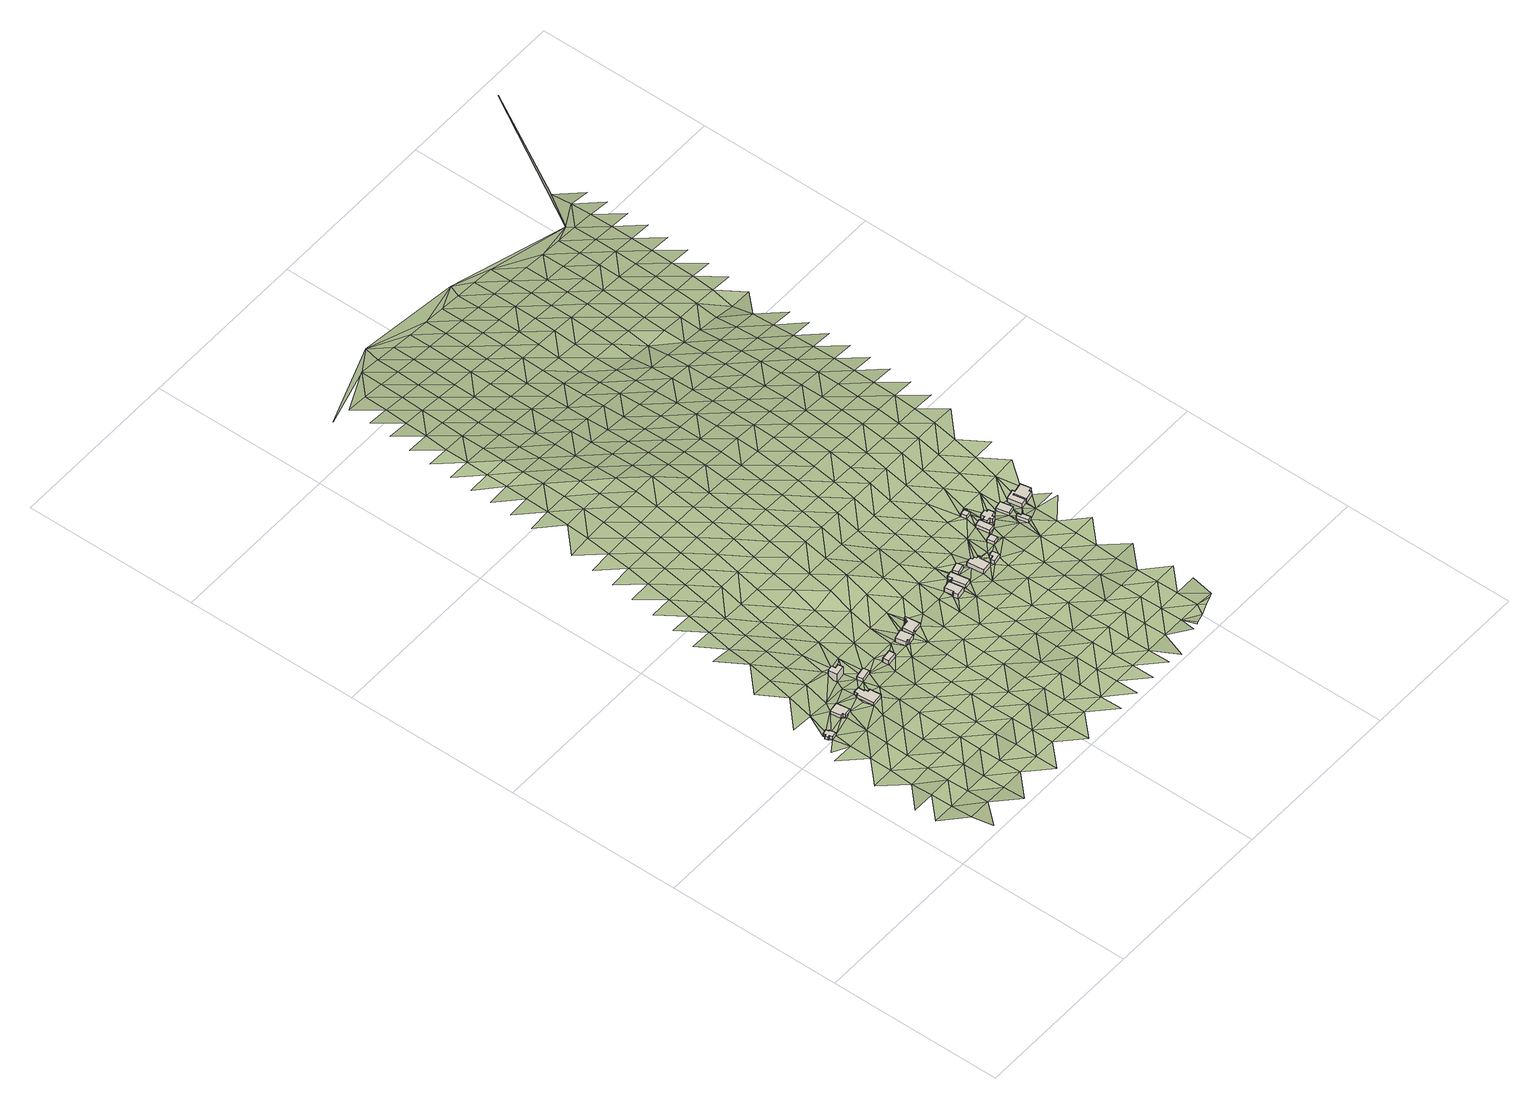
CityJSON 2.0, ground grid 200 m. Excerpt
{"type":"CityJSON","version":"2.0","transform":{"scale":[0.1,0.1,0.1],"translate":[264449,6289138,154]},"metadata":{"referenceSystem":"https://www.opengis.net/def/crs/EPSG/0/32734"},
"CityObjects":{
"building1":{"type":"Building","attributes":{"address":"30 Klinker Street Mamre 7347 Cape Town","building":"house","building:levels":"1","building_height":4.1,"roof_height":164.24,"ground_height":160.14,"plus_code":"4FRWFFR7+5R9"},"geometry":[{"type":"Solid","lod":"1","boundaries":[[[[0,1,2,3]],[[1,4,5,2]],[[4,6,7,5]],[[6,8,9,7]],[[8,10,11,9]],[[10,12,13,11]],[[12,14,15,13]],[[14,16,17,15]],[[16,18,19,17]],[[18,0,3,19]],[[3,2,5,7,9,11,13,15,17,19]],[[18,16,14,12,10,8,6,4,1,0]]]]}]},
"building2":{"type":"Building","attributes":{"address":"28 Klinker Street MamreMamre 7347 Cape Town","building":"house","building:levels":"1","building_height":4.1,"roof_height":164.22,"ground_height":160.12,"plus_code":"4FRWFFR7+6X4"},"geometry":[{"type":"Solid","lod":"1","boundaries":[[[[20,21,22,23]],[[21,24,25,22]],[[24,26,27,25]],[[26,28,29,27]],[[28,30,31,29]],[[30,20,23,31]],[[23,22,25,27,29,31]],[[30,28,26,24,21,20]]]]}]},
"building3":{"type":"Building","attributes":{"address":"26 Klinker Street Mamre 7347 Cape Town","building":"house","building:levels":"1","building_height":4.1,"roof_height":164.91,"ground_height":160.81,"plus_code":"4FRWFFR8+543"},"geometry":[{"type":"Solid","lod":"1","boundaries":[[[[32,33,34,35]],[[33,36,37,34]],[[36,38,39,37]],[[38,40,41,39]],[[40,42,43,41]],[[42,44,45,43]],[[44,46,47,45]],[[46,48,49,47]],[[48,50,51,49]],[[50,32,35,51]],[[35,34,37,39,41,43,45,47,49,51]],[[50,48,46,44,42,40,38,36,33,32]]]]}]},
"building4":{"type":"Building","attributes":{"address":"Berg Street Mamre 7347 Cape Town","building":"house","building:levels":"1","building_height":4.1,"roof_height":173.36,"ground_height":169.26,"plus_code":"4FRWFFR8+847"},"geometry":[{"type":"Solid","lod":"1","boundaries":[[[[52,53,54,55]],[[53,56,57,54]],[[56,58,59,57]],[[58,60,61,59]],[[60,62,63,61]],[[62,52,55,63]],[[55,54,57,59,61,63]],[[62,60,58,56,53,52]]]]}]},
"building5":{"type":"Building","attributes":{"address":"25 Klinker Street Mamre 7347 Cape Town","building":"house","building:levels":"1","building_height":4.1,"roof_height":167.19,"ground_height":163.09,"plus_code":"4FRWFFR8+65Q"},"geometry":[{"type":"Solid","lod":"1","boundaries":[[[[64,65,66,67]],[[65,68,69,66]],[[68,70,71,69]],[[70,64,67,71]],[[67,66,69,71]],[[70,68,65,64]]]]}]},
"building6":{"type":"Building","attributes":{"address":"24 Klinker Street Mamre 7347 Cape Town","building":"house","building:levels":"1","building_height":4.1,"roof_height":167.17,"ground_height":163.07,"plus_code":"4FRWFFR8+688"},"geometry":[{"type":"Solid","lod":"1","boundaries":[[[[72,73,74,75]],[[73,76,77,74]],[[76,78,79,77]],[[78,72,75,79]],[[75,74,77,79]],[[78,76,73,72]]]]}]},
"building7":{"type":"Building","attributes":{"address":"23 Klinker Street Mamre 7347 Cape Town","building":"house","building:levels":"1","building_height":4.1,"roof_height":167.3,"ground_height":163.2,"plus_code":"4FRWFFR8+6FJ"},"geometry":[{"type":"Solid","lod":"1","boundaries":[[[[80,81,82,83]],[[81,84,85,82]],[[84,86,87,85]],[[86,88,89,87]],[[88,90,91,89]],[[90,80,83,91]],[[83,82,85,87,89,91]],[[90,88,86,84,81,80]]]]}]},
"building8":{"type":"Building","attributes":{"address":"22 Klinker Street Mamre 7347 Cape Town","building":"house","building:levels":"1","building_height":4.1,"roof_height":165.6,"ground_height":161.5,"plus_code":"4FRWFFR8+6GW"},"geometry":[{"type":"Solid","lod":"1","boundaries":[[[[92,93,94,95]],[[93,96,97,94]],[[96,98,99,97]],[[98,100,101,99]],[[100,102,103,101]],[[102,104,105,103]],[[104,106,107,105]],[[106,108,109,107]],[[108,110,111,109]],[[110,92,95,111]],[[95,94,97,99,101,103,105,107,109,111]],[[110,108,106,104,102,100,98,96,93,92]]]]}]},
"building9":{"type":"Building","attributes":{"address":"20 Klinker Street Mamre 7347 Cape Town","building":"house","building:levels":"1","building_height":4.1,"roof_height":167.73,"ground_height":163.63,"plus_code":"4FRWFFR8+6RJ"},"geometry":[{"type":"Solid","lod":"1","boundaries":[[[[112,113,114,115]],[[113,116,117,114]],[[116,118,119,117]],[[118,120,121,119]],[[120,122,123,121]],[[122,112,115,123]],[[115,114,117,119,121,123]],[[122,120,118,116,113,112]]]]}]},
"building10":{"type":"Building","attributes":{"address":"19 Klinker Street Mamre 7347 Cape Town","building":"house","building:levels":"1","building_height":4.1,"roof_height":167.73,"ground_height":163.63,"plus_code":"4FRWFFR8+6VJ"},"geometry":[{"type":"Solid","lod":"1","boundaries":[[[[124,125,126,127]],[[125,128,129,126]],[[128,130,131,129]],[[130,132,133,131]],[[132,134,135,133]],[[134,124,127,135]],[[127,126,129,131,133,135]],[[134,132,130,128,125,124]]]]}]},
"building11":{"type":"Building","attributes":{"address":"18 Klinker Street Mamre 7347 Cape Town","building":"house","building:levels":"1","building_height":4.1,"roof_height":168.58,"ground_height":164.48,"plus_code":"4FRWFFR8+7WC"},"geometry":[{"type":"Solid","lod":"1","boundaries":[[[[136,137,138,139]],[[137,140,141,138]],[[140,142,143,141]],[[142,136,139,143]],[[139,138,141,143]],[[142,140,137,136]]]]}]},
"building12":{"type":"Building","attributes":{"address":"17 Klinker Street Mamre 7347 Cape Town","building":"house","building:levels":"1","building_height":4.1,"roof_height":168.58,"ground_height":164.48,"plus_code":"4FRWFFR8+6X8"},"geometry":[{"type":"Solid","lod":"1","boundaries":[[[[144,145,146,147]],[[145,148,149,146]],[[148,150,151,149]],[[150,152,153,151]],[[152,154,155,153]],[[154,156,157,155]],[[156,158,159,157]],[[158,160,161,159]],[[160,162,163,161]],[[162,164,165,163]],[[164,166,167,165]],[[166,144,147,167]],[[147,146,149,151,153,155,157,159,161,163,165,167]],[[166,164,162,160,158,156,154,152,150,148,145,144]]]]}]},
"building13":{"type":"Building","attributes":{"address":"Klinker Street Mamre 7347 Cape Town","building":"house","building:levels":"1","building_height":4.1,"roof_height":168.78,"ground_height":164.68,"plus_code":"4FRWFFR9+625"},"geometry":[{"type":"Solid","lod":"1","boundaries":[[[[168,169,170,171]],[[169,172,173,170]],[[172,174,175,173]],[[174,176,177,175]],[[176,178,179,177]],[[178,168,171,179]],[[171,170,173,175,177,179]],[[178,176,174,172,169,168]]]]}]},
"building14":{"type":"Building","attributes":{"address":"15 Klinker Street Mamre 7347 Cape Town","building":"house","building:levels":"1","building_height":4.1,"roof_height":169.15,"ground_height":165.05,"plus_code":"4FRWFFR9+747"},"geometry":[{"type":"Solid","lod":"1","boundaries":[[[[180,181,182,183]],[[181,184,185,182]],[[184,186,187,185]],[[186,180,183,187]],[[183,182,185,187]],[[186,184,181,180]]]]}]},
"building15":{"type":"Building","attributes":{"address":"14 Klinker Street Mamre 7347 Cape Town","building":"house","building:levels":"1","building_height":4.1,"roof_height":170.74,"ground_height":166.64,"plus_code":"4FRWFFR9+856"},"geometry":[{"type":"Solid","lod":"1","boundaries":[[[[188,189,190,191]],[[189,192,193,190]],[[192,194,195,193]],[[194,188,191,195]],[[191,190,193,195]],[[194,192,189,188]]]]}]},
"building16":{"type":"Building","attributes":{"building":"shed","building:levels":"1","building_height":4.1,"roof_height":177.28,"ground_height":173.18,"plus_code":"4FRWFFR9+94X"},"geometry":[{"type":"Solid","lod":"1","boundaries":[[[[196,197,198,199]],[[197,200,201,198]],[[200,202,203,201]],[[202,196,199,203]],[[199,198,201,203]],[[202,200,197,196]]]]}]},
"building17":{"type":"Building","attributes":{"address":"13 Klinker Street Mamre 7347 Cape Town","building":"house","building:levels":"1","building_height":4.1,"roof_height":170.74,"ground_height":166.64,"plus_code":"4FRWFFR9+86J"},"geometry":[{"type":"Solid","lod":"1","boundaries":[[[[204,205,206,207]],[[205,208,209,206]],[[208,210,211,209]],[[210,212,213,211]],[[212,214,215,213]],[[214,216,217,215]],[[216,218,219,217]],[[218,220,221,219]],[[220,222,223,221]],[[222,224,225,223]],[[224,226,227,225]],[[226,204,207,227]],[[207,206,209,211,213,215,217,219,221,223,225,227]],[[226,224,222,220,218,216,214,212,210,208,205,204]]]]}]},
"building18":{"type":"Building","attributes":{"address":"12 Klinker Street Mamre 7347 Cape Town","building":"house","building:levels":"1","building_height":4.1,"roof_height":168.28,"ground_height":164.18,"plus_code":"4FRWFFR9+68J"},"geometry":[{"type":"Solid","lod":"1","boundaries":[[[[228,229,230,231]],[[229,232,233,230]],[[232,234,235,233]],[[234,236,237,235]],[[236,238,239,237]],[[238,240,241,239]],[[240,242,243,241]],[[242,228,231,243]],[[231,230,233,235,237,239,241,243]],[[242,240,238,236,234,232,229,228]]]]}]},
"building19":{"type":"Building","attributes":{"address":"12 Klinker Street Mamre 7347 Cape Town","building":"house","building:levels":"1","building_height":4.1,"roof_height":169.31,"ground_height":165.21,"plus_code":"4FRWFFR9+879"},"geometry":[{"type":"Solid","lod":"1","boundaries":[[[[244,245,246,247]],[[245,248,249,246]],[[248,250,251,249]],[[250,244,247,251]],[[247,246,249,251]],[[250,248,245,244]]]]}]},
"building20":{"type":"Building","attributes":{"address":"11 Klinker Street Mamre 7347 Cape Town","building":"house","building:levels":"1","building_height":4.1,"roof_height":169.22,"ground_height":165.12,"plus_code":"4FRWFFR9+8C6"},"geometry":[{"type":"Solid","lod":"1","boundaries":[[[[252,253,254,255]],[[253,256,257,254]],[[256,258,259,257]],[[258,260,261,259]],[[260,262,263,261]],[[262,264,265,263]],[[264,266,267,265]],[[266,268,269,267]],[[268,270,271,269]],[[270,272,273,271]],[[272,274,275,273]],[[274,252,255,275]],[[255,254,257,259,261,263,265,267,269,271,273,275]],[[274,272,270,268,266,264,262,260,258,256,253,252]]]]}]},
"terrain1":{"type":"TINRelief","geometry":[{"type":"CompositeSurface","lod":"1","boundaries":[[[276,277,278]],[[279,277,276]],[[278,280,281]],[[282,283,279]],[[276,278,281]],[[284,282,285]],[[276,286,279]],[[281,287,276]],[[284,285,288]],[[279,286,282]],[[286,276,287]],[[285,282,289]],[[290,291,288]],[[292,287,281]],[[286,289,282]],[[281,293,292]],[[12,294,290]],[[295,288,285]],[[8,12,10]],[[289,296,285]],[[286,287,297]],[[287,292,298]],[[290,14,12]],[[285,296,295]],[[289,286,297]],[[290,288,299]],[[16,0,18]],[[16,300,0]],[[300,16,14]],[[297,287,298]],[[0,301,1]],[[302,301,303]],[[14,290,299]],[[292,293,304]],[[288,295,299]],[[305,296,289]],[[300,14,24]],[[306,0,300]],[[304,298,292]],[[289,297,305]],[[306,301,0]],[[303,307,308]],[[14,299,309]],[[24,14,309]],[[306,300,24]],[[295,296,310]],[[308,307,311]],[[296,305,312]],[[313,297,298]],[[298,304,314]],[[303,301,315]],[[301,306,316]],[[296,312,310]],[[317,299,295]],[[24,309,28]],[[24,28,26]],[[313,298,314]],[[30,309,299]],[[305,297,318]],[[307,303,315]],[[319,311,320]],[[315,301,316]],[[309,30,28]],[[295,310,317]],[[306,321,316]],[[318,312,305]],[[318,297,313]],[[307,322,311]],[[314,304,323]],[[299,50,30]],[[320,324,325]],[[50,299,317]],[[322,307,315]],[[326,323,304]],[[327,320,311]],[[328,310,312]],[[321,30,48]],[[324,329,330]],[[312,318,331]],[[332,316,321]],[[314,333,313]],[[327,311,322]],[[334,314,323]],[[30,50,335]],[[48,30,335]],[[336,315,316]],[[312,331,328]],[[313,333,318]],[[337,317,310]],[[324,320,338]],[[321,48,44]],[[329,339,340]],[[333,314,334]],[[332,321,44]],[[322,315,341]],[[335,50,48]],[[332,60,316]],[[342,50,317]],[[320,327,338]],[[323,326,343]],[[310,328,337]],[[316,60,336]],[[46,44,48]],[[331,318,344]],[[324,345,329]],[[339,346,347]],[[315,336,341]],[[342,317,337]],[[322,348,327]],[[349,332,44]],[[318,333,344]],[[345,324,338]],[[334,323,350]],[[341,348,322]],[[38,349,40]],[[339,329,351]],[[331,352,328]],[[38,36,353]],[[346,354,355]],[[65,332,349]],[[65,60,332]],[[338,327,356]],[[349,38,68]],[[351,329,345]],[[352,331,344]],[[323,343,350]],[[38,353,68]],[[357,353,342]],[[341,336,358]],[[334,359,333]],[[342,337,357]],[[348,356,327]],[[341,358,348]],[[68,65,349]],[[346,339,360]],[[328,361,337]],[[68,353,357]],[[354,362,363]],[[60,65,364]],[[344,333,359]],[[365,345,338]],[[351,360,339]],[[359,334,350]],[[361,328,352]],[[366,367,358]],[[356,365,338]],[[65,368,364]],[[337,369,357]],[[354,346,370]],[[68,357,70]],[[362,371,372]],[[358,367,373]],[[374,348,358]],[[373,367,364]],[[64,368,65]],[[369,337,361]],[[346,360,370]],[[364,368,373]],[[356,348,374]],[[351,345,375]],[[352,344,376]],[[343,377,350]],[[359,378,344]],[[365,379,345]],[[372,371,380]],[[362,354,381]],[[343,382,377]],[[368,64,373]],[[373,374,358]],[[70,357,383]],[[360,351,375]],[[361,352,376]],[[383,357,369]],[[344,378,376]],[[381,354,370]],[[375,345,379]],[[365,356,384]],[[350,385,359]],[[371,362,386]],[[356,374,384]],[[64,70,387]],[[380,388,389]],[[377,390,350]],[[360,391,370]],[[361,392,369]],[[386,362,381]],[[393,373,64]],[[383,394,70]],[[378,359,385]],[[379,365,395]],[[391,360,375]],[[385,350,390]],[[392,361,376]],[[70,394,396]],[[387,70,396]],[[374,373,393]],[[384,395,365]],[[388,397,398]],[[399,377,382]],[[381,370,400]],[[64,387,393]],[[371,401,380]],[[386,402,371]],[[369,403,383]],[[378,404,376]],[[369,392,405]],[[400,370,391]],[[78,394,383]],[[374,406,384]],[[375,379,407]],[[377,399,390]],[[388,380,401]],[[404,378,385]],[[395,408,379]],[[371,402,401]],[[397,409,410]],[[381,411,386]],[[396,412,387]],[[393,406,374]],[[369,405,403]],[[391,375,407]],[[392,376,413]],[[411,381,400]],[[407,379,408]],[[78,383,403]],[[395,384,414]],[[413,376,404]],[[409,415,416]],[[402,386,417]],[[390,418,385]],[[419,393,387]],[[397,388,420]],[[414,384,406]],[[401,421,388]],[[390,399,422]],[[387,412,419]],[[391,423,400]],[[392,424,405]],[[411,417,386]],[[404,385,418]],[[408,395,425]],[[412,78,419]],[[409,397,420]],[[423,391,407]],[[415,426,427]],[[418,390,422]],[[388,421,420]],[[392,413,424]],[[402,428,401]],[[429,78,403]],[[425,395,414]],[[393,430,406]],[[405,431,403]],[[432,411,400]],[[419,78,429]],[[393,419,433]],[[402,417,428]],[[408,434,407]],[[409,435,415]],[[405,424,431]],[[400,423,432]],[[426,436,437]],[[414,406,430]],[[413,404,438]],[[439,422,399]],[[421,401,440]],[[429,403,441]],[[418,442,404]],[[393,433,430]],[[434,408,425]],[[420,435,409]],[[429,443,419]],[[417,411,444]],[[439,399,445]],[[433,419,443]],[[440,401,428]],[[423,407,446]],[[426,415,447]],[[438,424,413]],[[441,403,448]],[[448,403,431]],[[404,442,438]],[[444,411,432]],[[449,429,441]],[[436,450,451]],[[425,414,452]],[[421,453,420]],[[434,446,407]],[[435,447,415]],[[443,81,433]],[[422,454,418]],[[428,417,455]],[[414,430,452]],[[422,439,456]],[[453,421,440]],[[423,457,432]],[[448,80,441]],[[444,455,417]],[[450,458,459]],[[442,418,454]],[[431,424,460]],[[434,425,461]],[[426,462,436]],[[463,435,420]],[[423,446,457]],[[447,464,426]],[[454,422,456]],[[424,438,465]],[[81,80,106]],[[440,428,466]],[[108,80,448]],[[467,433,81]],[[452,461,425]],[[463,420,453]],[[106,80,108]],[[81,106,104]],[[430,433,468]],[[448,431,460]],[[432,469,444]],[[450,436,462]],[[458,470,471]],[[460,424,465]],[[426,464,462]],[[455,466,428]],[[442,472,438]],[[446,434,473]],[[447,435,474]],[[467,81,104]],[[469,432,457]],[[448,92,108]],[[440,475,453]],[[454,472,442]],[[433,467,468]],[[473,434,461]],[[435,463,474]],[[110,108,92]],[[476,452,430]],[[455,444,477]],[[478,456,439]],[[479,480,439]],[[100,104,102]],[[466,475,440]],[[470,481,482]],[[104,96,467]],[[104,100,96]],[[457,446,483]],[[447,484,464]],[[465,438,485]],[[458,450,486]],[[448,487,92]],[[460,487,448]],[[469,477,444]],[[462,488,450]],[[452,476,461]],[[463,453,489]],[[476,430,468]],[[473,483,446]],[[472,485,438]],[[439,480,478]],[[484,447,474]],[[98,96,100]],[[96,93,467]],[[456,490,454]],[[470,458,486]],[[475,489,453]],[[450,488,486]],[[469,457,491]],[[465,492,460]],[[464,493,462]],[[494,466,455]],[[477,495,455]],[[472,454,490]],[[496,93,92]],[[463,497,474]],[[483,491,457]],[[464,484,493]],[[490,456,478]],[[485,492,465]],[[92,487,496]],[[498,467,93]],[[481,499,482]],[[498,468,467]],[[473,461,500]],[[470,501,481]],[[475,466,494]],[[455,495,494]],[[461,476,502]],[[489,497,463]],[[487,460,503]],[[504,477,469]],[[488,462,505]],[[501,470,486]],[[483,473,500]],[[93,496,498]],[[484,474,506]],[[492,503,460]],[[491,504,469]],[[500,461,502]],[[505,462,493]],[[468,507,476]],[[485,472,508]],[[509,478,480]],[[489,475,510]],[[490,511,472]],[[497,506,474]],[[512,495,477]],[[488,513,486]],[[507,468,498]],[[480,514,509]],[[475,494,510]],[[481,501,515]],[[483,516,491]],[[517,496,487]],[[493,484,518]],[[492,485,508]],[[499,519,520]],[[503,521,487]],[[472,511,508]],[[504,512,477]],[[513,488,505]],[[502,476,522]],[[497,489,523]],[[516,483,500]],[[506,518,484]],[[515,499,481]],[[478,524,490]],[[495,525,494]],[[501,486,526]],[[522,476,507]],[[487,521,517]],[[478,509,527]],[[510,523,489]],[[504,491,528]],[[492,529,503]],[[498,496,530]],[[505,493,531]],[[495,512,525]],[[526,486,513]],[[511,490,524]],[[491,516,528]],[[518,531,493]],[[524,478,527]],[[529,492,508]],[[507,498,530]],[[532,515,501]],[[500,502,533]],[[510,494,534]],[[497,535,506]],[[502,522,536]],[[530,496,517]],[[523,537,497]],[[512,504,538]],[[505,539,513]],[[532,501,526]],[[525,534,494]],[[540,521,503]],[[511,541,508]],[[533,516,500]],[[518,506,535]],[[503,529,542]],[[528,538,504]],[[533,502,536]],[[531,539,505]],[[497,537,535]],[[120,517,521]],[[543,527,509]],[[544,523,510]],[[499,515,545]],[[541,511,524]],[[522,507,546]],[[521,547,120]],[[513,548,526]],[[530,549,507]],[[503,542,540]],[[550,543,509]],[[534,544,510]],[[515,532,545]],[[551,528,516]],[[525,512,552]],[[529,508,553]],[[547,521,540]],[[517,116,530]],[[538,554,512]],[[539,548,513]],[[517,120,116]],[[546,536,522]],[[531,518,555]],[[556,537,523]],[[507,549,546]],[[551,516,533]],[[553,508,541]],[[535,557,518]],[[116,120,558]],[[527,559,524]],[[534,525,552]],[[560,532,526]],[[552,512,554]],[[543,561,527]],[[544,556,523]],[[545,562,499]],[[563,538,528]],[[529,564,542]],[[539,531,555]],[[518,557,555]],[[548,560,526]],[[547,540,565]],[[541,524,559]],[[116,128,530]],[[551,563,528]],[[559,527,561]],[[529,553,564]],[[562,519,499]],[[566,549,530]],[[533,536,567]],[[568,545,532]],[[544,534,569]],[[537,570,535]],[[536,546,571]],[[556,572,537]],[[134,565,540]],[[128,116,573]],[[542,574,540]],[[575,554,538]],[[539,576,548]],[[560,568,532]],[[552,569,534]],[[565,132,573]],[[132,565,134]],[[566,530,128]],[[551,533,567]],[[557,535,570]],[[124,134,540]],[[542,564,574]],[[563,575,538]],[[571,567,536]],[[576,539,555]],[[537,572,570]],[[132,128,573]],[[543,577,578]],[[546,549,579]],[[553,541,580]],[[556,544,581]],[[545,582,562]],[[559,583,541]],[[130,128,132]],[[554,584,552]],[[561,543,585]],[[549,566,579]],[[544,569,581]],[[568,582,545]],[[124,540,586]],[[563,551,587]],[[557,588,555]],[[580,564,553]],[[589,560,548]],[[540,574,586]],[[541,583,580]],[[128,125,566]],[[575,584,554]],[[548,576,590]],[[591,571,546]],[[572,556,592]],[[562,593,519]],[[567,587,551]],[[142,125,124]],[[543,578,585]],[[588,557,570]],[[125,140,566]],[[125,142,140]],[[561,594,559]],[[595,569,552]],[[568,560,589]],[[546,579,591]],[[581,592,556]],[[582,593,562]],[[548,590,589]],[[575,563,596]],[[576,555,597]],[[566,140,598]],[[584,595,552]],[[599,142,124]],[[586,166,124]],[[583,559,594]],[[574,564,600]],[[563,587,596]],[[597,555,588]],[[594,561,585]],[[564,580,601]],[[124,166,599]],[[602,579,566]],[[567,571,603]],[[582,568,604]],[[581,569,605]],[[572,606,570]],[[571,591,607]],[[592,608,572]],[[609,142,599]],[[602,566,598]],[[586,574,600]],[[584,575,610]],[[576,611,590]],[[600,564,601]],[[568,589,604]],[[595,605,569]],[[612,580,583]],[[587,567,603]],[[588,570,606]],[[609,613,598]],[[596,610,575]],[[603,571,607]],[[576,597,611]],[[572,608,606]],[[599,613,609]],[[166,586,614]],[[599,166,613]],[[519,593,615]],[[579,616,591]],[[617,592,581]],[[593,582,618]],[[583,594,612]],[[613,619,598]],[[620,585,578]],[[590,621,589]],[[622,578,623]],[[602,616,579]],[[605,617,581]],[[604,618,582]],[[602,598,619]],[[586,176,614]],[[587,624,596]],[[584,625,595]],[[580,626,601]],[[600,627,586]],[[610,628,584]],[[590,611,621]],[[176,586,627]],[[607,591,629]],[[597,588,630]],[[631,608,592]],[[603,624,587]],[[612,626,580]],[[578,622,620]],[[606,632,588]],[[633,619,634]],[[585,635,594]],[[605,595,625]],[[636,604,589]],[[616,629,591]],[[584,628,625]],[[617,631,592]],[[618,615,593]],[[637,638,614]],[[639,640,633]],[[637,614,176]],[[638,637,641]],[[610,596,642]],[[643,600,601]],[[630,611,597]],[[644,645,641]],[[588,632,630]],[[621,636,589]],[[637,646,641]],[[641,646,644]],[[612,594,635]],[[647,622,648]],[[619,649,602]],[[624,642,596]],[[635,585,620]],[[626,643,601]],[[650,519,615]],[[633,649,619]],[[651,646,637]],[[652,640,644]],[[616,602,649]],[[603,607,653]],[[654,618,604]],[[176,627,178]],[[606,608,655]],[[629,656,607]],[[631,657,608]],[[640,649,633]],[[646,652,644]],[[658,622,647]],[[600,659,627]],[[628,610,660]],[[617,605,661]],[[636,654,604]],[[625,662,605]],[[624,603,653]],[[652,646,663]],[[632,606,655]],[[621,611,664]],[[640,652,649]],[[659,600,643]],[[642,660,610]],[[653,607,656]],[[611,630,665]],[[608,657,655]],[[629,616,666]],[[626,612,667]],[[668,620,622]],[[631,617,661]],[[669,615,618]],[[635,670,612]],[[605,662,661]],[[627,671,178]],[[622,658,668]],[[636,621,664]],[[663,178,184]],[[616,649,666]],[[184,652,663]],[[654,669,618]],[[664,611,665]],[[625,628,672]],[[632,673,630]],[[643,626,667]],[[671,627,659]],[[612,670,667]],[[660,674,628]],[[649,652,181]],[[642,624,675]],[[656,629,676]],[[184,181,652]],[[631,677,657]],[[653,678,624]],[[655,673,632]],[[662,625,672]],[[620,679,635]],[[654,636,680]],[[666,676,629]],[[628,674,672]],[[677,631,661]],[[620,668,681]],[[669,650,615]],[[184,178,682]],[[658,683,668]],[[660,642,675]],[[643,684,659]],[[665,630,685]],[[178,671,682]],[[624,678,675]],[[664,680,636]],[[649,181,192]],[[670,635,679]],[[657,686,655]],[[673,685,630]],[[681,679,620]],[[666,649,197]],[[684,643,667]],[[653,656,687]],[[669,654,688]],[[662,689,661]],[[682,690,184]],[[676,691,656]],[[686,657,677]],[[692,194,181]],[[650,693,519]],[[649,192,197]],[[668,683,694]],[[181,194,192]],[[660,695,674]],[[665,696,664]],[[654,680,688]],[[672,689,662]],[[196,676,666]],[[690,682,692]],[[659,697,671]],[[670,698,667]],[[678,653,687]],[[673,655,699]],[[197,196,666]],[[681,668,700]],[[659,684,701]],[[695,660,675]],[[691,687,656]],[[685,696,665]],[[694,700,668]],[[194,692,188]],[[677,661,702]],[[682,188,692]],[[650,669,703]],[[698,670,679]],[[686,699,655]],[[682,671,697]],[[704,672,674]],[[680,664,705]],[[659,701,697]],[[197,192,200]],[[689,702,661]],[[688,703,669]],[[678,706,675]],[[685,673,707]],[[684,667,708]],[[189,200,192]],[[674,695,704]],[[696,705,664]],[[709,676,196]],[[709,691,676]],[[188,710,189]],[[706,678,687]],[[708,667,698]],[[673,699,707]],[[196,202,711]],[[700,712,681]],[[189,710,713]],[[710,188,714]],[[715,188,682]],[[681,716,679]],[[689,672,717]],[[680,718,688]],[[200,189,719]],[[686,677,720]],[[202,200,711]],[[719,189,713]],[[702,721,677]],[[703,722,650]],[[723,710,714]],[[714,188,724]],[[711,200,719]],[[725,719,713]],[[695,675,726]],[[684,727,701]],[[696,685,728]],[[711,709,196]],[[704,717,672]],[[682,697,715]],[[705,718,680]],[[698,679,716]],[[699,686,720]],[[726,675,706]],[[715,724,188]],[[707,728,685]],[[684,708,727]],[[720,677,721]],[[719,226,711]],[[687,691,729]],[[703,688,730]],[[702,689,731]],[[732,691,709]],[[733,724,220]],[[701,734,697]],[[695,735,704]],[[718,730,688]],[[689,717,731]],[[224,222,226]],[[706,687,729]],[[699,736,707]],[[696,737,705]],[[715,697,232]],[[248,220,724]],[[701,727,734]],[[735,695,726]],[[248,724,715]],[[729,691,732]],[[728,738,696]],[[650,722,693]],[[709,711,739]],[[708,698,740]],[[226,739,711]],[[721,702,741]],[[722,703,742]],[[222,220,245]],[[232,697,234]],[[720,736,699]],[[229,715,232]],[[220,248,245]],[[229,248,715]],[[717,704,743]],[[718,705,737]],[[226,222,739]],[[731,741,702]],[[730,742,703]],[[696,738,737]],[[248,229,228]],[[728,707,744]],[[740,727,708]],[[697,745,234]],[[745,697,734]],[[743,704,735]],[[245,739,222]],[[726,706,746]],[[732,709,747]],[[228,242,240]],[[248,228,250]],[[729,748,706]],[[736,744,707]],[[238,236,234]],[[717,749,731]],[[240,250,228]],[[720,721,750]],[[747,709,739]],[[741,751,721]],[[742,752,722]],[[244,739,245]],[[735,726,746]],[[730,718,753]],[[738,728,754]],[[706,748,746]],[[238,262,240]],[[749,717,743]],[[737,755,718]],[[234,756,238]],[[250,240,262]],[[734,727,757]],[[736,720,750]],[[744,754,728]],[[750,721,751]],[[234,745,756]],[[752,693,722]],[[244,250,758]],[[729,732,759]],[[742,730,753]],[[741,731,760]],[[262,238,756]],[[718,755,753]],[[761,732,747]],[[262,758,250]],[[757,745,734]],[[735,762,743]],[[760,731,749]],[[748,729,759]],[[763,739,244]],[[737,738,764]],[[762,735,746]],[[759,732,761]],[[754,765,738]],[[262,756,264]],[[747,739,763]],[[744,736,766]],[[751,741,767]],[[763,244,758]],[[742,768,752]],[[750,769,736]],[[264,756,270]],[[755,737,764]],[[770,264,270]],[[770,771,264]],[[767,741,760]],[[753,768,742]],[[738,765,764]],[[745,772,756]],[[748,773,746]],[[749,743,774]],[[754,744,766]],[[270,756,775]],[[743,762,776]],[[736,769,766]],[[763,758,777]],[[747,778,761]],[[751,779,750]],[[693,752,780]],[[773,748,759]],[[760,749,774]],[[755,781,753]],[[763,778,747]],[[743,776,774]],[[779,751,767]],[[768,780,752]],[[777,782,783]],[[762,746,784]],[[756,785,775]],[[754,786,765]],[[781,755,764]],[[777,783,763]],[[769,750,787]],[[784,746,773]],[[788,775,789]],[[786,754,766]],[[753,790,768]],[[759,761,791]],[[778,792,761]],[[787,750,779]],[[762,793,776]],[[767,760,794]],[[795,764,765]],[[790,753,781]],[[774,796,760]],[[773,759,791]],[[769,797,766]],[[762,784,793]],[[791,761,792]],[[765,786,795]],[[763,783,798]],[[780,799,693]],[[778,763,798]],[[779,767,794]],[[780,768,800]],[[760,796,794]],[[797,769,787]],[[781,764,801]],[[790,800,768]],[[774,776,802]],[[786,766,803]],[[793,804,776]],[[795,801,764]],[[784,773,805]],[[778,806,792]],[[779,807,787]],[[791,808,773]],[[803,766,797]],[[796,774,802]],[[781,809,790]],[[776,804,802]],[[794,807,779]],[[800,799,780]],[[805,793,784]],[[786,810,795]],[[773,808,805]],[[801,809,781]],[[797,787,811]],[[786,803,810]],[[791,792,812]],[[813,800,790]],[[796,814,794]],[[807,811,787]],[[804,793,815]],[[801,795,816]],[[813,790,809]],[[814,796,802]],[[808,791,812]],[[793,805,815]],[[816,795,810]],[[797,817,803]],[[818,807,794]],[[819,799,800]],[[811,820,797]],[[802,804,821]],[[809,801,822]],[[814,818,794]],[[813,819,800]],[[808,823,805]],[[810,803,817]],[[815,821,804]],[[797,820,817]],[[822,801,816]],[[811,807,824]],[[814,802,825]],[[813,809,826]],[[807,818,824]],[[827,815,805]],[[816,810,828]],[[693,799,829]],[[821,825,802]],[[826,809,822]],[[820,811,830]],[[810,817,828]],[[819,831,799]],[[832,818,814]],[[824,830,811]],[[821,815,833]],[[819,813,831]],[[822,816,834]],[[813,826,835]],[[825,832,814]],[[828,834,816]],[[817,820,836]],[[824,818,837]],[[813,835,831]],[[830,838,820]],[[821,839,825]],[[832,837,818]],[[828,817,836]],[[822,840,826]],[[820,838,836]],[[834,841,822]],[[842,830,824]],[[832,825,843]],[[840,835,826]],[[837,842,824]],[[822,841,840]],[[844,834,828]],[[845,838,830]],[[844,828,836]],[[831,829,799]],[[835,846,831]],[[837,832,847]],[[842,845,830]],[[848,841,834]],[[835,840,846]],[[849,836,838]],[[844,848,834]],[[842,837,850]],[[838,845,849]],[[846,851,831]],[[852,844,836]],[[840,841,853]],[[848,854,841]],[[845,842,855]],[[852,836,849]],[[846,840,853]],[[841,854,853]],[[848,844,856]],[[831,851,829]],[[844,852,856]],[[846,857,851]],[[849,845,858]],[[848,859,854]],[[853,857,846]],[[852,849,858]],[[859,848,856]],[[860,853,854]],[[857,861,851]],[[852,862,856]],[[851,861,829]],[[854,859,860]],[[857,853,863]],[[864,859,856]],[[860,863,853]],[[865,861,857]],[[859,866,860]],[[857,863,865]],[[867,829,861]],[[868,863,860]],[[861,865,869]],[[869,867,861]],[[865,863,870]],[[871,829,867]],[[869,865,872]],[[873,867,869]],[[874,871,867]],[[829,871,875]]]}]}
},
"vertices":[
[481,2088,61],[423,2076,61],[423,2076,102],[481,2088,102],[429,2046,61],[429,2046,102],[408,2041,61],[408,2041,102],[416,2006,61],[416,2006,102],[439,2011,61],[439,2011,102],[446,1974,61],[446,1974,102],[512,1987,61],[512,1987,102],[497,2056,61],[497,2056,102],[487,2054,61],[487,2054,102],
[815,2225,61],[698,2208,61],[698,2208,102],[815,2225,102],[716,2084,61],[716,2084,102],[748,2088,61],[748,2088,102],[751,2064,61],[751,2064,102],[837,2076,61],[837,2076,102],
[1169,1950,68],[1157,2079,68],[1157,2079,109],[1169,1950,109],[1125,2076,68],[1125,2076,109],[1122,2112,68],[1122,2112,109],[1108,2110,68],[1108,2110,109],[1101,2182,68],[1101,2182,109],[1036,2176,68],[1036,2176,109],[1040,2134,68],[1040,2134,109],[1021,2132,68],[1021,2132,109],[1040,1938,68],[1040,1938,109],
[1156,2475,80],[1110,2468,80],[1110,2468,194],[1156,2475,194],[1103,2514,80],[1103,2514,194],[1036,2503,80],[1036,2503,194],[1052,2400,80],[1052,2400,194],[1165,2417,80],[1165,2417,194],
[1316,2293,91],[1191,2269,91],[1191,2269,132],[1316,2293,132],[1205,2198,91],[1205,2198,132],[1329,2222,91],[1329,2222,132],
[1653,2234,77],[1536,2221,77],[1536,2221,132],[1653,2234,132],[1543,2153,77],[1543,2153,132],[1661,2166,77],[1661,2166,132],
[1960,2178,75],[1933,2318,75],[1933,2318,133],[1960,2178,133],[1817,2293,75],[1817,2293,133],[1842,2175,75],[1842,2175,133],[1881,2185,75],[1881,2185,133],[1886,2164,75],[1886,2164,133],
[2133,2233,75],[2113,2401,75],[2113,2401,116],[2133,2233,116],[2089,2398,75],[2089,2398,116],[2092,2371,75],[2092,2371,116],[2074,2369,75],[2074,2369,116],[2077,2346,75],[2077,2346,116],[1977,2334,75],[1977,2334,116],[1992,2207,75],[1992,2207,116],[2022,2210,75],[2022,2210,116],[2021,2220,75],[2021,2220,116],
[2748,2180,76],[2720,2345,76],[2720,2345,137],[2748,2180,137],[2630,2330,76],[2630,2330,137],[2648,2225,76],[2648,2225,137],[2632,2223,76],[2632,2223,137],[2642,2163,76],[2642,2163,137],
[2867,2198,96],[2831,2410,96],[2831,2410,137],[2867,2198,137],[2767,2399,96],[2767,2399,137],[2777,2344,96],[2777,2344,137],[2757,2341,96],[2757,2341,137],[2784,2184,96],[2784,2184,137],
[2968,2365,96],[2950,2434,96],[2950,2434,146],[2968,2365,146],[2850,2408,96],[2850,2408,146],[2868,2340,96],[2868,2340,146],
[3153,2177,92],[3142,2288,92],[3142,2288,146],[3153,2177,146],[3152,2289,92],[3152,2289,146],[3150,2313,92],[3150,2313,146],[3161,2314,92],[3161,2314,146],[3160,2326,92],[3160,2326,146],[3123,2322,92],[3123,2322,146],[3121,2346,92],[3121,2346,146],[3089,2343,92],[3089,2343,146],[3086,2367,92],[3086,2367,146],[3020,2361,92],[3020,2361,146],[3039,2166,92],[3039,2166,146],
[3288,2259,98],[3232,2249,98],[3232,2249,148],[3288,2259,148],[3239,2210,98],[3239,2210,148],[3190,2201,98],[3190,2201,148],[3198,2156,98],[3198,2156,148],[3303,2175,98],[3303,2175,148],
[3451,2408,107],[3373,2395,107],[3373,2395,152],[3451,2408,152],[3386,2314,107],[3386,2314,152],[3463,2327,107],[3463,2327,152],
[3545,2445,126],[3518,2602,126],[3518,2602,167],[3545,2445,167],[3442,2589,126],[3442,2589,167],[3469,2432,126],[3469,2432,167],
[3419,2753,192],[3431,2687,192],[3431,2687,233],[3419,2753,233],[3493,2698,192],[3493,2698,233],[3481,2764,192],[3481,2764,233],
[3573,2629,112],[3580,2586,112],[3580,2586,167],[3573,2629,167],[3541,2580,112],[3541,2580,167],[3550,2528,112],[3550,2528,167],[3596,2536,112],[3596,2536,167],[3602,2501,112],[3602,2501,167],[3640,2507,112],[3640,2507,167],[3636,2534,112],[3636,2534,167],[3687,2543,112],[3687,2543,167],[3675,2614,112],[3675,2614,167],[3653,2610,112],[3653,2610,167],[3648,2642,112],[3648,2642,167],
[3830,2376,102],[3797,2368,102],[3797,2368,143],[3830,2376,143],[3830,2236,102],[3830,2236,143],[3879,2248,102],[3879,2248,143],[3858,2334,102],[3858,2334,143],[3867,2336,102],[3867,2336,143],[3865,2345,102],[3865,2345,143],[3839,2339,102],[3839,2339,143],
[3838,2600,112],[3747,2581,112],[3747,2581,153],[3838,2600,153],[3776,2439,112],[3776,2439,153],[3867,2458,112],[3867,2458,153],
[4167,2475,94],[4144,2591,94],[4144,2591,152],[4167,2475,152],[4037,2571,94],[4037,2571,152],[4031,2599,94],[4031,2599,152],[3918,2577,94],[3918,2577,152],[3951,2411,94],[3951,2411,152],[4016,2424,94],[4016,2424,152],[3990,2558,94],[3990,2558,152],[4001,2560,94],[4001,2560,152],[4029,2418,94],[4029,2418,152],[4132,2438,94],[4132,2438,152],[4127,2467,94],[4127,2467,152],
[508,545,29],[257,545,31],[508,295,44],[508,795,22],[543,46,62],[759,295,46],[508,1040,4],[257,795,24],[257,1300,21],[508,1300,25],[759,795,25],[759,545,34],[508,1550,27],[759,1040,25],[508,1800,34],[257,1800,38],[1010,295,44],[1010,40,58],[325,1897,38],[759,1550,35],[759,1300,30],[1010,795,26],[1010,545,38],[759,1800,46],[508,2045,61],[508,2305,114],[257,2305,138],[508,2555,211],[1261,295,47],[1010,1040,32],[698,2208,91],[508,2800,294],[257,2800,314],[759,2045,61],[1010,1550,44],[508,3050,355],[1010,1300,41],[1261,795,35],[1261,545,44],[759,2555,184],[759,2305,91],[1010,1800,55],[1261,1040,41],[257,3310,437],[508,3310,398],[815,2225,91],[759,2800,260],[1512,295,54],[508,3560,466],[257,3560,482],[1512,40,57],[759,3050,329],[1261,1550,44],[508,3805,534],[257,3805,546],[1261,1300,44],[1010,2305,80],[1512,795,38],[1512,545,55],[1010,2045,68],[1036,2503,153],[1261,1800,60],[759,3310,379],[508,4055,601],[257,4055,600],[1010,2555,153],[1169,1950,74],[1763,295,47],[1512,1040,44],[759,3560,453],[508,4315,654],[257,4315,644],[1010,2800,228],[1101,2182,80],[1763,545,51],[759,3805,529],[1512,1300,49],[1157,2079,74],[508,4560,704],[257,4560,687],[1010,3050,301],[1261,2045,74],[1103,2514,153],[1763,795,43],[759,4055,603],[1512,1550,53],[508,4810,747],[257,4810,725],[1165,2417,91],[1010,3310,361],[1110,2468,153],[1156,2475,134],[1261,2305,91],[1512,1800,64],[759,4315,662],[508,5070,789],[257,5070,763],[1261,2555,134],[1261,2800,200],[1010,3805,524],[1763,1300,53],[2014,295,50],[1763,1040,46],[1010,3560,441],[508,5320,813],[759,4560,713],[2014,40,58],[1512,2045,79],[1261,3050,273],[2014,795,39],[759,4810,760],[1512,2305,91],[508,5565,833],[257,5565,812],[2014,545,54],[1010,4055,606],[1763,1550,53],[1512,2555,134],[1543,2153,79],[1261,3310,362],[1536,2221,91],[508,5825,843],[257,5825,824],[2265,295,52],[1010,4315,668],[759,5320,829],[759,5070,804],[1763,2045,77],[2014,1040,46],[1763,1800,63],[1512,2800,201],[1261,3805,527],[1261,3560,443],[508,6075,851],[257,6075,836],[1010,4560,720],[1653,2234,92],[2014,1300,50],[1512,3050,274],[508,6320,848],[257,6320,843],[1010,4810,771],[2265,795,44],[1763,2305,92],[759,5825,852],[759,5565,844],[2265,545,54],[1261,4055,610],[2014,1550,56],[1512,3310,387],[508,6570,856],[257,6570,854],[1010,5070,815],[1842,2175,77],[1763,2800,215],[2014,1800,63],[1261,4315,674],[1763,2555,133],[1512,3560,452],[759,6075,846],[508,6830,863],[257,6830,870],[2265,1300,53],[2516,295,54],[1010,5320,840],[1886,2164,77],[2265,1040,39],[1817,2293,92],[1261,4560,729],[2516,40,61],[1512,3805,529],[759,6320,841],[2014,2045,75],[1881,2185,92],[508,7080,888],[257,7080,898],[1763,3050,338],[1010,5565,849],[2516,795,48],[1261,4810,780],[2516,545,54],[1512,4055,613],[508,7325,905],[257,7325,931],[2265,1800,65],[1763,3310,403],[759,6830,847],[1010,5825,839],[759,6570,844],[2265,1550,58],[1261,5070,818],[2014,2555,143],[2014,2800,245],[1512,4315,677],[508,7575,922],[257,7575,953],[2516,1040,42],[1763,3560,469],[1010,6075,829],[1261,5320,843],[2014,3050,351],[1512,4560,732],[2768,545,60],[2768,40,65],[2768,295,62],[508,7835,934],[257,7835,964],[1763,3805,535],[1010,6320,822],[2516,1300,55],[759,7325,875],[2265,2045,74],[759,7080,859],[1261,5565,832],[2768,795,61],[1763,4055,610],[2516,1550,63],[1010,6570,822],[1512,5070,820],[1512,4810,777],[2265,2305,85],[1261,5825,817],[2265,2555,155],[759,8080,906],[2014,3560,480],[759,7575,888],[2014,3310,410],[2516,1800,68],[1763,4315,671],[1010,6830,823],[1261,6075,806],[2265,2800,266],[2768,1300,63],[3018,295,71],[1512,5320,811],[2768,1040,51],[1763,4560,717],[1010,7080,830],[3018,40,76],[759,7835,899],[2014,3805,543],[2516,2305,76],[1261,6320,800],[1044,8258,872],[6,7835,1005],[2516,2045,78],[2265,3050,323],[1512,5565,804],[3018,795,64],[1763,4810,759],[1010,7325,843],[3018,545,66],[2014,4055,610],[2768,1550,69],[2516,2555,141],[1261,6570,794],[1010,7575,854],[2265,3560,474],[1763,5070,782],[1512,6075,780],[2265,3310,398],[1512,5825,791],[2014,4315,658],[1261,6830,796],[2768,2045,83],[3018,1040,64],[2768,1800,75],[3270,295,75],[1763,5320,780],[1010,7835,863],[2516,3050,297],[2642,2163,83],[1261,7080,802],[2516,2800,247],[3270,40,84],[2265,3805,537],[2014,4810,732],[3018,1300,73],[2014,4560,701],[1512,6570,764],[1763,5565,770],[1512,6320,771],[2648,2225,96],[3270,795,66],[1261,7325,812],[3270,545,68],[1010,8080,868],[2265,4055,601],[3018,1550,78],[2748,2180,96],[2768,2555,137],[2516,3560,464],[1261,7575,821],[2014,5070,746],[1763,6075,748],[2516,3310,378],[1763,5825,759],[2720,2345,96],[3018,1800,82],[2265,4315,642],[1512,6830,766],[3417,7,90],[3521,295,80],[2768,2800,215],[3270,1300,73],[2014,5320,745],[1261,7835,827],[3270,1040,59],[2265,4560,681],[3521,545,73],[3018,2045,92],[2516,3805,532],[1763,6320,740],[1512,7325,783],[1512,7080,774],[2768,3050,297],[2014,5565,738],[1261,8080,831],[3521,795,69],[2265,4810,706],[2516,4055,593],[1763,6570,737],[2950,2434,130],[3018,2305,105],[3270,1800,88],[3270,1550,82],[3018,2555,130],[2768,3560,456],[1512,7575,791],[2265,5070,714],[2014,6075,716],[2768,3310,376],[2014,5825,728],[2968,2365,105],[2516,4315,632],[1763,6830,737],[3521,1040,69],[3020,2361,105],[3153,2177,98],[1512,8080,800],[3018,2800,206],[2265,5320,714],[1512,7835,797],[3086,2367,105],[3772,545,77],[1763,7080,746],[3772,295,84],[3744,116,96],[2768,3805,528],[2516,4810,683],[3521,1300,68],[3270,2045,98],[2516,4560,665],[3018,3050,296],[2014,6570,699],[2265,5565,708],[2014,6320,707],[3121,2346,105],[3089,2343,105],[3772,795,72],[1763,7325,756],[3190,2201,107],[3142,2288,105],[3123,2322,105],[3160,2326,107],[3152,2289,107],[2768,4055,583],[3521,1550,78],[3161,2314,107],[3150,2313,107],[3232,2249,107],[3842,145,96],[3819,134,96],[3270,2555,128],[1763,8080,770],[3239,2210,107],[3270,2305,107],[3018,3560,462],[1763,7575,764],[2265,6075,681],[3018,3310,378],[2265,5825,697],[3951,177,88],[3521,1800,91],[2768,4315,621],[2516,5320,685],[2516,5070,689],[3288,2259,107],[2014,7080,721],[2014,6830,708],[3270,2800,198],[3772,1300,50],[4023,295,88],[1763,7835,768],[3772,1040,71],[3521,2045,96],[2768,4810,662],[2265,6320,671],[2768,4560,651],[3018,4055,574],[3270,3050,298],[2516,5565,678],[3018,3805,523],[4023,795,78],[2014,7325,732],[4023,545,81],[3521,2305,111],[4077,227,88],[3772,1550,80],[2265,6570,649],[2516,5825,665],[3270,3560,455],[2014,7575,739],[2768,5070,662],[3463,2327,111],[3270,3310,383],[3451,2408,111],[2315,8216,713],[4166,254,97],[3018,4315,606],[2265,6830,678],[3772,2045,94],[4023,1040,74],[2516,6075,651],[4215,274,97],[3772,1800,89],[2768,5320,655],[2014,7835,741],[3018,4560,634],[2265,7080,699],[3270,3805,516],[2516,6320,639],[4023,1300,60],[3521,3050,302],[3550,2528,126],[3521,2800,192],[4274,545,87],[3541,2580,126],[3602,2501,126],[3772,2305,102],[4274,795,83],[3018,4810,640],[2265,7325,709],[3573,2629,126],[2768,5825,634],[2768,5565,646],[2014,8080,741],[3596,2536,126],[3640,2507,126],[3580,2586,126],[3270,4055,559],[4023,1550,89],[2516,6570,635],[3521,3560,463],[2265,7575,713],[3018,5070,638],[3521,3310,388],[3636,2534,126],[4023,1800,91],[3270,4315,587],[2768,6075,620],[2516,7080,678],[2516,6830,656],[3772,2800,197],[4274,1300,61],[3018,5320,628],[2265,7835,714],[3270,4560,609],[2768,6320,584],[4023,2045,93],[3521,4055,549],[3772,3050,307],[3521,3805,509],[3270,4810,616],[3018,5825,603],[3018,5565,617],[2265,8080,713],[2516,7575,690],[2768,6570,622],[2516,7325,686],[4023,2305,94],[4274,1800,95],[3918,2577,111],[3772,3560,463],[3270,5070,612],[3772,3310,392],[3521,4315,571],[4023,2800,217],[2768,7080,654],[2768,6830,637],[3018,6320,548],[3270,5320,602],[2516,7835,690],[3018,6075,588],[4001,2560,111],[3990,2558,111],[4285,2242,102],[3772,3805,509],[3521,4810,592],[4132,2438,111],[3521,4560,589],[4031,2599,111],[4023,3050,318],[3270,5565,589],[2516,8080,688],[2768,7325,663],[4037,2571,111],[4144,2591,111],[3772,4055,537],[4274,2305,102],[3018,6570,597],[3270,5825,574],[4127,2467,111],[4167,2475,141],[2768,7575,665],[4023,3560,467],[4023,3310,402],[3772,4315,551],[3521,5320,578],[3018,6830,616],[3521,5070,588],[3270,6075,554],[4274,2800,240],[2768,8080,664],[2768,7835,665],[3018,7080,634],[3772,4810,566],[3270,6320,556],[3772,4560,562],[4023,4055,525],[4274,3050,326],[3521,5565,564],[4023,3805,504],[3018,7325,640],[3270,6570,576],[3521,5825,545],[4274,3560,458],[3018,7575,642],[3772,5070,564],[4023,4315,534],[3270,6830,596],[3521,6320,531],[3772,5320,552],[3018,7835,641],[3521,6075,516],[4023,4560,539],[3270,7080,610],[4274,3805,486],[3772,5565,536],[4023,4810,540],[3270,7325,619],[4274,4055,503],[3521,6570,561],[3726,7908,568],[3772,5825,518],[3270,7835,617],[4023,5070,538],[4274,4315,511],[3521,6830,578],[3270,7575,619],[3772,6320,512],[4023,5320,523],[3772,6075,481],[4274,4560,514],[3521,7325,597],[3521,7080,589],[4023,5565,507],[4274,4810,513],[3772,6570,540],[4023,5825,486],[3521,7575,597],[4274,5070,507],[3772,6830,557],[4023,6075,424],[4274,5320,493],[3521,7835,592],[4023,6320,493],[3772,7325,574],[3772,7080,565],[4274,5565,476],[4023,6570,520],[3772,7575,574],[4274,6075,414],[4023,6830,534],[4023,7080,541],[3772,7835,568],[4274,6320,463],[4023,7325,549],[4274,6570,491],[4023,7575,551],[4274,6830,506],[4023,8080,523],[4274,7080,514],[4023,7835,542],[4274,7325,523],[4023,8330,494],[4274,7575,522],[4274,7835,510],[4274,8080,475],[4751,9565,443]
]}
